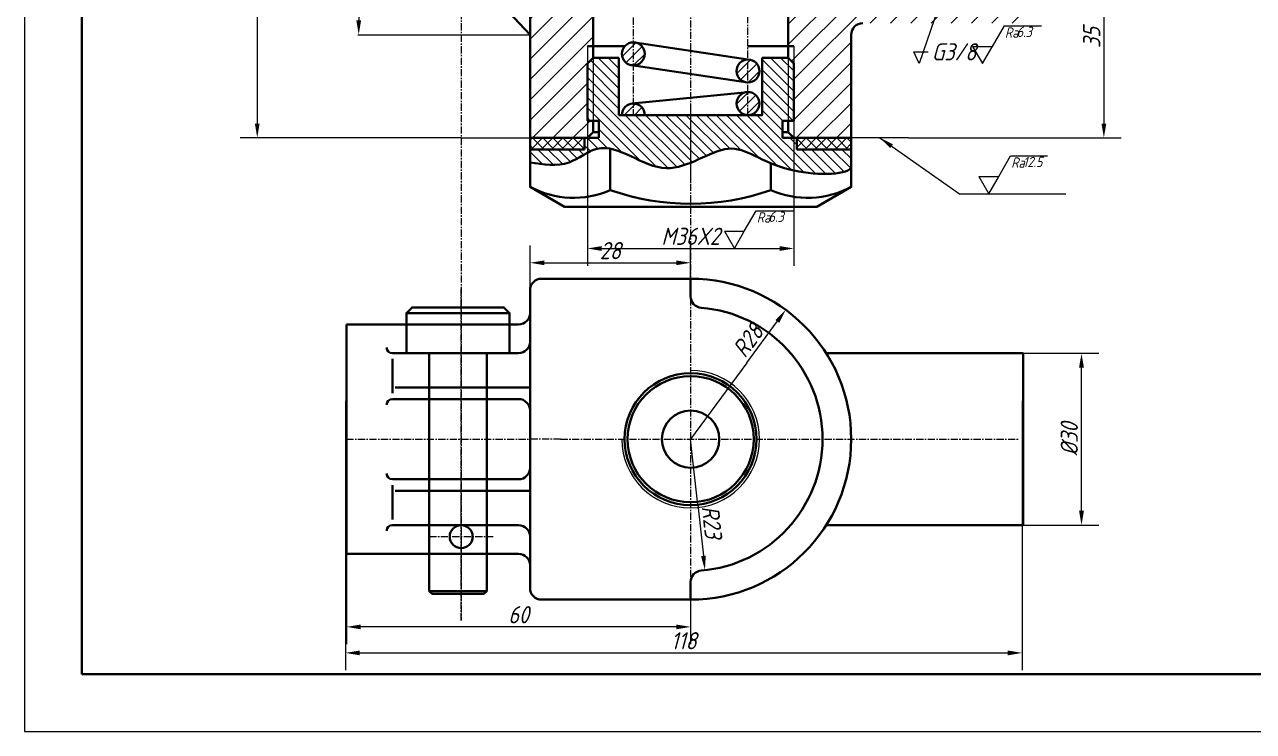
# Model space of a CAD drawing. Header units: inches. Extents: x 67 to 110576, y -3 to 1572927.
# Drawn here: x 54502.1 to 54716.3, y 786388.2 to 786511.5 of the extents above; entities that cross this region are included whole.
import ezdxf

# ---------------------------------------------------------------- set-up
doc = ezdxf.new("R2010")
doc.units = ezdxf.units.IN
doc.header["$MEASUREMENT"] = 0
doc.linetypes.add('CENTER', pattern=[2, 1.25, -0.25, 0.25, -0.25])
doc.layers.add('点画线', color=180, linetype='CENTER')
doc.layers.add('细实线', color=7, linetype='Continuous')
doc.layers.add('粗·实线', color=7, linetype='Continuous', lineweight=50)
doc.layers.add('粗实线', color=250, linetype='Continuous', lineweight=50)
doc.styles.add('文字', font='gbeitc.shx', dxfattribs={"height": 3, "bigfont": 'gbcbig.shx'})
doc.dimstyles.new('线性直径·', dxfattribs={"dimtxt": 2, "dimasz": 2.5, "dimexe": 3, "dimexo": 0, "dimtad": 1, "dimtoh": 1, "dimdec": 3, "dimdsep": 46, "dimtxsty": '文字', "dimcen": 2.5, "dimadec": 3, "dimazin": 0, "dimtfac": 1, "dimtdec": 3, "dimtmove": 0, "dimatfit": 3, "dimfxl": 1, "dimarcsym": 0})
doc.dimstyles.new('非圆直径', dxfattribs={"dimtxt": 3, "dimasz": 2.5, "dimexe": 3, "dimexo": 0, "dimtad": 1, "dimtoh": 1, "dimdec": 3, "dimdsep": 46, "dimtxsty": '文字', "dimcen": 2.5, "dimadec": 3, "dimazin": 0, "dimtfac": 1, "dimtdec": 3, "dimtmove": 0, "dimatfit": 3, "dimfxl": 1, "dimarcsym": 0})

# ---------------------------------------------------------------- blocks, each defined once
blk = doc.blocks.new('*D13')
at = {"layer": 'Defpoints', "color": 0, "transparency": 16777216}
for p in [(54578.22, 786611.77), (54542.66, 786491.77), (54578.22, 786491.77)]:
    blk.add_point(p, dxfattribs=at)
at = {"layer": '细实线', "color": 0, "lineweight": -2, "transparency": 16777216}
for p, q in [((54578.22, 786611.77), (54539.66, 786611.77)), ((54542.66, 786609.27), (54542.66, 786494.27)), ((54578.22, 786491.77), (54539.66, 786491.77))]:
    blk.add_line(p, q, dxfattribs=at)
at = {"layer": '细实线', "color": 0, "transparency": 16777216}
for points in [[(54542.25, 786609.27), (54543.08, 786609.27), (54542.66, 786611.77)], [(54542.25, 786494.27), (54543.08, 786494.27), (54542.66, 786491.77)]]:
    blk.add_solid(points, dxfattribs=at)
at = {"layer": '细实线', "color": 0, "transparency": 16777216, "insert": (54540.54, 786551.77), "char_height": 3, "attachment_point": 5, "rotation": 90, "style": '文字'}
blk.add_mtext('120', dxfattribs=at)
blk = doc.blocks.new('粗糙度精华版')
at = {"layer": '细实线'}
for p, q in [((2.89, 5), (6.35, 11)), ((6.35, 11), (17.11, 11)), ((-2.89, 5), (2.89, 5)), ((-2.89, 5), (0, 0)), ((0, 0), (2.41, 4.18)), ((2.41, 4.18), (2.89, 5))]:
    blk.add_line(p, q, dxfattribs=at)
at = {"layer": '细实线', "insert": (6.51, 10.55), "char_height": 3, "attachment_point": 1, "style": '文字'}
blk.add_mtext_dynamic_manual_height_columns('Ra ', width=3.5965, gutter_width=15, heights=[0], dxfattribs=at)
at = {"layer": '细实线', "style": '文字', "flags": 8}
blk.add_attdef('RA', (9.94, 7.74), '', height=3, dxfattribs=at)
blk = doc.blocks.new('*D19')
at = {"layer": 'Defpoints', "color": 0, "transparency": 16777216}
for p in [(54656.22, 786526.77), (54656.22, 786491.77), (54690.27, 786491.77)]:
    blk.add_point(p, dxfattribs=at)
at = {"layer": '细实线', "color": 0, "lineweight": -2, "transparency": 16777216}
for p, q in [((54656.22, 786526.77), (54693.27, 786526.77)), ((54690.27, 786524.27), (54690.27, 786494.27)), ((54656.22, 786491.77), (54693.27, 786491.77))]:
    blk.add_line(p, q, dxfattribs=at)
at = {"layer": '细实线', "color": 0, "transparency": 16777216}
for points in [[(54689.85, 786524.27), (54690.69, 786524.27), (54690.27, 786526.77)], [(54689.85, 786494.27), (54690.69, 786494.27), (54690.27, 786491.77)]]:
    blk.add_solid(points, dxfattribs=at)
at = {"layer": '细实线', "color": 0, "transparency": 16777216, "insert": (54688.15, 786509.27), "char_height": 3, "attachment_point": 5, "rotation": 90, "style": '文字'}
blk.add_mtext('35', dxfattribs=at)
blk = doc.blocks.new('*D21')
at = {"layer": 'Defpoints', "color": 0, "transparency": 16777216}
for p in [(54560.22, 786541.77), (54560.22, 786509.77), (54560.35, 786509.77)]:
    blk.add_point(p, dxfattribs=at)
at = {"layer": '细实线', "color": 0, "lineweight": -2, "transparency": 16777216}
for p, q in [((54560.22, 786541.77), (54563.35, 786541.77)), ((54560.35, 786539.27), (54560.35, 786512.27)), ((54560.22, 786509.77), (54563.35, 786509.77))]:
    blk.add_line(p, q, dxfattribs=at)
at = {"layer": '细实线', "color": 0, "transparency": 16777216}
for points in [[(54559.94, 786539.27), (54560.77, 786539.27), (54560.35, 786541.77)], [(54559.94, 786512.27), (54560.77, 786512.27), (54560.35, 786509.77)]]:
    blk.add_solid(points, dxfattribs=at)
at = {"layer": '细实线', "color": 0, "transparency": 16777216, "insert": (54558.23, 786525.77), "char_height": 3, "attachment_point": 5, "rotation": 90, "style": '文字'}
blk.add_mtext('32', dxfattribs=at)
blk = doc.blocks.new('*D22')
at = {"layer": 'Defpoints', "color": 0, "transparency": 16777216}
for p in [(54600.22, 786491.77), (54636.22, 786491.77), (54636.22, 786472.47)]:
    blk.add_point(p, dxfattribs=at)
at = {"layer": '细实线', "color": 0, "lineweight": -2, "transparency": 16777216}
for p, q in [((54600.22, 786491.77), (54600.22, 786469.47)), ((54636.22, 786491.77), (54636.22, 786469.47)), ((54602.72, 786472.47), (54633.72, 786472.47))]:
    blk.add_line(p, q, dxfattribs=at)
at = {"layer": '细实线', "color": 0, "transparency": 16777216}
for points in [[(54602.72, 786472.89), (54602.72, 786472.05), (54600.22, 786472.47)], [(54633.72, 786472.89), (54633.72, 786472.05), (54636.22, 786472.47)]]:
    blk.add_solid(points, dxfattribs=at)
at = {"layer": '细实线', "color": 0, "transparency": 16777216, "insert": (54618.22, 786474.6), "char_height": 3, "attachment_point": 5, "style": '文字'}
blk.add_mtext('M36X2', dxfattribs=at)
blk = doc.blocks.new('*D32')
at = {"layer": 'Defpoints', "color": 0, "transparency": 16777216}
for p in [(54618.22, 786469.98), (54590.22, 786463.2), (54618.22, 786464.12)]:
    blk.add_point(p, dxfattribs=at)
at = {"layer": '细实线', "color": 0, "lineweight": -2, "transparency": 16777216}
for p, q in [((54590.22, 786463.2), (54590.22, 786472.98)), ((54618.22, 786464.12), (54618.22, 786472.98)), ((54592.72, 786469.98), (54615.72, 786469.98))]:
    blk.add_line(p, q, dxfattribs=at)
at = {"layer": '细实线', "color": 0, "transparency": 16777216}
for points in [[(54592.72, 786470.39), (54592.72, 786469.56), (54590.22, 786469.98)], [(54615.72, 786470.39), (54615.72, 786469.56), (54618.22, 786469.98)]]:
    blk.add_solid(points, dxfattribs=at)
at = {"layer": '细实线', "color": 0, "transparency": 16777216, "insert": (54604.22, 786472.1), "char_height": 3, "attachment_point": 5, "style": '文字'}
blk.add_mtext('28', dxfattribs=at)
blk = doc.blocks.new('*D33')
at = {"layer": 'Defpoints', "color": 0, "transparency": 16777216}
for p in [(54558.22, 786419.2), (54618.22, 786411.2), (54558.22, 786406.45)]:
    blk.add_point(p, dxfattribs=at)
at = {"layer": '细实线', "color": 0, "lineweight": -2, "transparency": 16777216}
for p, q in [((54558.22, 786419.2), (54558.22, 786403.45)), ((54618.22, 786411.2), (54618.22, 786403.45)), ((54615.72, 786406.45), (54560.72, 786406.45))]:
    blk.add_line(p, q, dxfattribs=at)
at = {"layer": '细实线', "color": 0, "transparency": 16777216}
for points in [[(54560.72, 786406.86), (54560.72, 786406.03), (54558.22, 786406.45)], [(54615.72, 786406.86), (54615.72, 786406.03), (54618.22, 786406.45)]]:
    blk.add_solid(points, dxfattribs=at)
at = {"layer": '细实线', "color": 0, "transparency": 16777216, "insert": (54588.22, 786408.57), "char_height": 3, "attachment_point": 5, "style": '文字'}
blk.add_mtext('60', dxfattribs=at)
blk = doc.blocks.new('*D34')
at = {"layer": 'Defpoints', "color": 0, "transparency": 16777216}
for p in [(54558.02, 786445.88), (54676.02, 786445.88), (54676.02, 786401.91)]:
    blk.add_point(p, dxfattribs=at)
at = {"layer": '细实线', "color": 0, "lineweight": -2, "transparency": 16777216}
for p, q in [((54558.02, 786445.88), (54558.02, 786398.91)), ((54676.02, 786445.88), (54676.02, 786398.91)), ((54560.52, 786401.91), (54673.52, 786401.91))]:
    blk.add_line(p, q, dxfattribs=at)
at = {"layer": '细实线', "color": 0, "transparency": 16777216}
for points in [[(54560.52, 786402.32), (54560.52, 786401.49), (54558.02, 786401.91)], [(54673.52, 786402.32), (54673.52, 786401.49), (54676.02, 786401.91)]]:
    blk.add_solid(points, dxfattribs=at)
at = {"layer": '细实线', "color": 0, "transparency": 16777216, "insert": (54617.02, 786404.03), "char_height": 3, "attachment_point": 5, "style": '文字'}
blk.add_mtext('118', dxfattribs=at)
blk = doc.blocks.new('*D35')
at = {"layer": 'Defpoints', "color": 0, "transparency": 16777216}
for p in [(54676.22, 786454.2), (54686.37, 786454.2), (54676.22, 786424.2)]:
    blk.add_point(p, dxfattribs=at)
at = {"layer": '细实线', "color": 0, "lineweight": -2, "transparency": 16777216}
for p, q in [((54676.22, 786454.2), (54689.37, 786454.2)), ((54686.37, 786426.7), (54686.37, 786451.7)), ((54676.22, 786424.2), (54689.37, 786424.2))]:
    blk.add_line(p, q, dxfattribs=at)
at = {"layer": '细实线', "color": 0, "transparency": 16777216}
for points in [[(54685.95, 786451.7), (54686.79, 786451.7), (54686.37, 786454.2)], [(54685.95, 786426.7), (54686.79, 786426.7), (54686.37, 786424.2)]]:
    blk.add_solid(points, dxfattribs=at)
at = {"layer": '细实线', "color": 0, "transparency": 16777216, "insert": (54684.24, 786439.2), "char_height": 3, "attachment_point": 5, "rotation": 90, "style": '文字'}
blk.add_mtext('%%c30', dxfattribs=at)
blk = doc.blocks.new('*D36')
at = {"layer": 'Defpoints', "color": 0, "transparency": 16777216}
for p in [(54618.22, 786439.2), (54620.72, 786416.34)]:
    blk.add_point(p, dxfattribs=at)
at = {"layer": '细实线', "color": 0, "lineweight": -2, "transparency": 16777216}
blk.add_line((54619.47, 786427.77), (54620.45, 786418.82), dxfattribs=at)
at = {"layer": '细实线', "color": 0, "transparency": 16777216}
blk.add_solid([(54620.86, 786418.87), (54620.04, 786418.78), (54620.72, 786416.34)], dxfattribs=at)
at = {"layer": '细实线', "color": 0, "transparency": 16777216, "insert": (54621.94, 786424.77), "char_height": 3, "attachment_point": 5, "rotation": 276.2522, "style": '文字'}
blk.add_mtext('R23', dxfattribs=at)
blk = doc.blocks.new('*D37')
at = {"layer": 'Defpoints', "color": 0, "transparency": 16777216}
for p in [(54634.8, 786461.76), (54618.22, 786439.2)]:
    blk.add_point(p, dxfattribs=at)
at = {"layer": '细实线', "color": 0, "lineweight": -2, "transparency": 16777216}
blk.add_line((54628.03, 786452.55), (54633.32, 786459.75), dxfattribs=at)
at = {"layer": '细实线', "color": 0, "transparency": 16777216}
blk.add_solid([(54632.99, 786459.99), (54633.66, 786459.5), (54634.8, 786461.76)], dxfattribs=at)
at = {"layer": '细实线', "color": 0, "transparency": 16777216, "insert": (54628.22, 786456.4), "char_height": 3, "attachment_point": 5, "rotation": 53.681, "style": '文字'}
blk.add_mtext('R28', dxfattribs=at)

msp = doc.modelspace()

# ---------------------------------------------------------------- hatches: boundary and pattern name
at = {"layer": '细实线'}
h = msp.add_hatch(dxfattribs=at)
h.set_pattern_fill('ANSI31', color=256, scale=20)
h.set_pattern_definition([(45, (-16.5594, -9.8387), (-1.767766953, 1.767766953), [])])
h.paths.add_polyline_path([(54601.2182, 786546.7653), (54606.7182, 786552.2653), (54606.7182, 786554.2653), (54578.2182, 786554.2653), (54578.2182, 786553.2653), (54558.2182, 786553.2653), (54558.2182, 786541.7653), (54588.2182, 786541.7653, -0.41421356), (54590.2182, 786539.7653), (54590.2182, 786533.2655), (54590.2182, 786491.7653), (54600.2182, 786491.7653), (54600.2182, 786507.7653), (54601.2182, 786507.7653)])
h.paths.add_polyline_path([(54578.2182, 786554.2653), (54559.2182, 786554.2653), (54558.2182, 786553.2653), (54578.2182, 786553.2653)])
h.paths.add_polyline_path([(54578.2182, 786570.2653), (54558.2182, 786570.2653), (54559.2182, 786569.2653), (54578.2182, 786569.2653)])
h.paths.add_polyline_path([(54676.2182, 786518.2653), (54656.2182, 786518.2653), (54656.2182, 786519.3521), (54635.2182, 786519.3521), (54635.2182, 786519.2653), (54635.2182, 786507.7653), (54636.2182, 786507.7653), (54636.2182, 786491.7653), (54646.2182, 786491.7653), (54646.2182, 786509.7653, -0.41421356), (54648.2182, 786511.7653), (54676.2182, 786511.7653)])
h.paths.add_polyline_path([(54675.2182, 786519.3521), (54656.2182, 786519.3521), (54656.2182, 786518.2653), (54676.2182, 786518.2653)], flags=17)
h.paths.add_polyline_path([(54676.2182, 786535.2653), (54656.2182, 786535.2653), (54656.2182, 786534.2653), (54675.2182, 786534.2653)])
h.paths.add_polyline_path([(54600.2182, 786504.1045), (54601.2182, 786503.1045), (54601.2182, 786507.7653), (54600.2182, 786507.7653)])
h.paths.add_polyline_path([(54601.2182, 786494.7653), (54600.2182, 786494.7653), (54600.2182, 786491.7653), (54601.2182, 786492.7653)])
h.paths.add_polyline_path([(54635.2182, 786505.7653), (54636.2182, 786504.7653), (54636.2182, 786507.7653), (54635.2182, 786507.7653)])
h.paths.add_polyline_path([(54635.2182, 786502.692), (54636.2182, 786501.692), (54636.2182, 786503.4598), (54635.2182, 786504.4598)])
h = msp.add_hatch(dxfattribs=at)
h.set_pattern_fill('ANSI31', color=256, scale=10)
h.paths.add_polyline_path([(54610.2182, 786506.4331, 0.1842858), (54609.7099, 786507.7653), (54608.2182, 786507.7653), (54608.2182, 786504.4331, 0.41421356)])
h.paths.add_polyline_path([(54608.2182, 786507.7653), (54606.7264, 786507.7653, 0.1842858), (54606.2182, 786506.4331, 0.41421356), (54608.2182, 786504.4331)])
h.paths.add_polyline_path([(54608.2182, 786508.4331, 0.21362127), (54606.7264, 786507.7653), (54608.2182, 786507.7653)])
h.paths.add_polyline_path([(54608.2182, 786508.4331), (54608.2182, 786507.7653), (54609.7099, 786507.7653, 0.21362127)])
h.paths.add_polyline_path([(54628.2182, 786505.4331, 0.41421356), (54626.2182, 786503.4331, 0.33005071), (54627.6355, 786501.5198), (54628.2182, 786501.4331)])
h.paths.add_polyline_path([(54628.2182, 786505.4331), (54628.2182, 786501.4331, 0.41421356), (54630.2182, 786503.4331, 0.41421356)])
h.paths.add_polyline_path([(54630.2182, 786497.7653, 0.41421356), (54628.2182, 786499.7653), (54628.2182, 786495.7653, 0.41421356)])
h.paths.add_polyline_path([(54628.2182, 786499.7653), (54627.824, 786499.726, 0.35723905), (54626.2182, 786497.7653, 0.41421356), (54628.2182, 786495.7653)])
h.paths.add_polyline_path([(54608.2182, 786497.7653), (54608.2182, 786495.7653), (54610.2182, 786495.7653, 0.41421356)])
h.paths.add_polyline_path([(54608.2182, 786497.7653, 0.41421356), (54606.2182, 786495.7653), (54608.2182, 786495.7653)])
h = msp.add_hatch(dxfattribs=at)
h.set_pattern_fill('ANSI37', color=256, scale=10)
h.set_pattern_definition([(45, (-16.5594, -9.8387), (-0.8838834765, 0.8838834765), []), (135, (-16.5594, -9.8387), (-0.8838834765, -0.8838834765), [])])
h.paths.add_polyline_path([(54599.7182, 786491.7653), (54590.2182, 786491.7653), (54590.2182, 786489.7653), (54599.7182, 786489.7653)])
h.paths.add_polyline_path([(54646.2182, 786491.692), (54646.1449, 786491.7653), (54636.7182, 786491.7653), (54636.7182, 786489.7653), (54646.2182, 786489.7653)])

# ---------------------------------------------------------------- linework, layer by layer
msp.add_lwpolyline([(54502.0936, 786388.2056), (54922.0936, 786388.2056), (54922.0936, 786685.2056), (54502.0936, 786685.2056)], close=True)
at = {"layer": '点画线'}
for p, q in [((54578.2182, 786593.7653), (54578.2182, 786413.0092)), ((54618.2182, 786538.2766), (54618.2182, 786507.7653)), ((54618.2182, 786507.7653), (54618.2182, 786490.3083)), ((54618.2182, 786496.7068), (54618.2182, 786483.9098)), ((54602.2182, 786491.7653), (54590.2182, 786491.7653)), ((54618.2182, 786491.7653), (54618.2182, 786450.3967)), ((54578.2182, 786424.2013), (54578.2182, 786465.6662)), ((54618.2182, 786450.3967), (54618.2182, 786408.8778)), ((54558.2182, 786439.2013), (54590.2182, 786439.2013)), ((54595.5615, 786439.2013), (54590.2182, 786439.2013)), ((54595.5615, 786439.2013), (54675.3274, 786439.2013)), ((54578.2182, 786407.5739), (54578.2182, 786428.5331)), ((54572.6631, 786422.7013), (54572.6631, 786420.7013)), ((54572.6631, 786422.7013), (54572.6631, 786422.2013)), ((54572.6631, 786412.7013), (54572.6631, 786422.2013)), ((54572.6631, 786422.2013), (54583.7733, 786422.2013)), ((54578.2182, 786422.2013), (54578.2182, 786407.5739)), ((54582.6631, 786422.7013), (54582.6631, 786420.7013)), ((54572.6631, 786420.7013), (54572.6631, 786420.7013)), ((54582.6631, 786420.7013), (54582.6631, 786420.7013))]:
    msp.add_line(p, q, dxfattribs=at)
msp.add_lwpolyline([(54608.2182, 786526.7653), (54608.2182, 786495.7653), (54628.2182, 786495.7653), (54628.2182, 786524.2707)], dxfattribs=at)
at = {"layer": '粗·实线'}
for p, q in [((54601.2182, 786505.7653), (54601.2182, 786546.7653)), ((54560.2182, 786541.7653), (54590.2182, 786509.7653)), ((54590.2182, 786539.7653), (54590.2182, 786491.7653)), ((54635.2182, 786505.7653), (54635.2182, 786519.3521)), ((54646.2182, 786491.7653), (54646.2182, 786509.7653)), ((54646.2182, 786509.7653), (54646.2182, 786491.7653)), ((54606.7264, 786507.7653), (54600.2182, 786507.7653)), ((54628.2182, 786505.4331), (54608.517, 786508.4106)), ((54632.7738, 786507.7653), (54628.2182, 786507.7653)), ((54636.2182, 786507.7653), (54632.7738, 786507.7653)), ((54605.7182, 786495.7653), (54605.7182, 786505.7653)), ((54628.2182, 786501.4331), (54607.9236, 786504.4549)), ((54628.2182, 786499.7653), (54608.0201, 786497.7554)), ((54600.2182, 786494.7653), (54600.2182, 786494.7653)), ((54600.2182, 786494.7653), (54602.2182, 786494.7653)), ((54601.2182, 786492.7653), (54601.2182, 786494.7653)), ((54602.2182, 786494.7653), (54602.2182, 786492.5153)), ((54618.2182, 786495.7653), (54605.7182, 786495.7653)), ((54608.2182, 786495.7653), (54606.2182, 786495.7653)), ((54628.2182, 786495.7653), (54608.2182, 786495.7653)), ((54608.2182, 786495.7653), (54608.2182, 786495.7653)), ((54636.2182, 786494.7653), (54634.2182, 786494.7653)), ((54634.2182, 786494.7653), (54634.2182, 786491.7653)), ((54635.2182, 786492.7653), (54635.2182, 786494.7653)), ((54601.2182, 786492.7653), (54600.2182, 786491.7653)), ((54602.2182, 786492.7653), (54601.2182, 786492.7653)), ((54602.2182, 786493.2653), (54602.2182, 786493.2653)), ((54602.2182, 786493.2653), (54602.2182, 786491.7653)), ((54635.2182, 786492.7653), (54634.2182, 786492.7653)), ((54635.2182, 786492.7653), (54636.2182, 786491.7653)), ((54602.2182, 786491.7653), (54590.2182, 786491.7653)), ((54602.2182, 786491.7653), (54590.2182, 786491.7653)), ((54590.2182, 786489.7653), (54590.2182, 786491.7653)), ((54590.2182, 786491.7653), (54602.2182, 786491.7653)), ((54602.2182, 786491.7653), (54597.2182, 786491.7653)), ((54599.7182, 786491.7653), (54599.7182, 786489.7653)), ((54635.2182, 786491.7653), (54635.2182, 786491.7653)), ((54636.7182, 786491.7653), (54636.7182, 786489.7653)), ((54646.2182, 786489.7653), (54646.2182, 786491.7653)), ((54599.7182, 786489.7653), (54590.2182, 786489.7653)), ((54636.7182, 786489.7653), (54646.2182, 786489.7653)), ((54592.2182, 786467.2013), (54618.2182, 786467.2013)), ((54618.2182, 786467.2013), (54618.2182, 786464.1212)), ((54590.2182, 786461.2013), (54590.2182, 786465.2013)), ((54590.2182, 786463.2013), (54590.2182, 786459.2013)), ((54568.6631, 786461.2013), (54586.6631, 786461.2013)), ((54558.2182, 786439.2013), (54558.2182, 786459.2013)), ((54558.2182, 786459.2013), (54588.2182, 786459.2013)), ((54590.2182, 786459.2013), (54590.2182, 786456.2013)), ((54590.2182, 786456.2013), (54590.2182, 786446.2013)), ((54566.2182, 786454.2013), (54588.2182, 786454.2013)), ((54641.8613, 786454.2013), (54676.2182, 786454.2013)), ((54676.2182, 786454.2013), (54676.2182, 786424.2013)), ((54566.2182, 786450.2013), (54566.2182, 786453.2013)), ((54566.2182, 786453.2013), (54566.2182, 786447.2013)), ((54566.2182, 786450.2013), (54566.2182, 786450.2013)), ((54566.2182, 786448.2013), (54566.2182, 786448.2013)), ((54590.2182, 786448.2013), (54566.7182, 786448.2013)), ((54590.2182, 786439.2013), (54590.2182, 786448.2013)), ((54588.2182, 786446.2013), (54566.2182, 786446.2013)), ((54590.2182, 786446.2013), (54590.2182, 786444.2013)), ((54590.2182, 786439.2013), (54590.2182, 786444.2013)), ((54558.2182, 786439.2013), (54558.2182, 786419.2013)), ((54590.2182, 786434.2013), (54590.2182, 786439.2013)), ((54588.2182, 786432.2013), (54566.2182, 786432.2013)), ((54590.2182, 786422.2013), (54590.2182, 786434.2013)), ((54566.2182, 786425.2013), (54566.2182, 786431.2013)), ((54566.2182, 786430.2013), (54566.2182, 786430.2013)), ((54590.2182, 786430.2013), (54566.7182, 786430.2013)), ((54566.2182, 786424.2013), (54588.2182, 786424.2013)), ((54582.6631, 786424.2013), (54572.6631, 786424.2013)), ((54582.6631, 786420.2013), (54582.6631, 786424.2013)), ((54676.2182, 786424.2013), (54641.8613, 786424.2013)), ((54572.6631, 786412.7013), (54572.6631, 786422.7013)), ((54572.6631, 786422.7013), (54572.6631, 786422.7013)), ((54572.6631, 786422.2013), (54572.6631, 786417.2013)), ((54572.6631, 786422.2013), (54572.6631, 786417.2013)), ((54572.6631, 786422.2013), (54572.6631, 786420.2013)), ((54582.6631, 786412.7013), (54582.6631, 786422.7013)), ((54582.6631, 786422.7013), (54582.6631, 786422.7013)), ((54590.2182, 786422.2013), (54590.2182, 786419.2013)), ((54558.2182, 786419.2013), (54588.2182, 786419.2013)), ((54590.2182, 786419.2013), (54590.2182, 786417.2013)), ((54590.2182, 786413.2013), (54590.2182, 786417.2013)), ((54618.2182, 786414.2814), (54618.2182, 786411.2013)), ((54618.2182, 786414.2814), (54618.2182, 786411.2013)), ((54572.6631, 786412.7013), (54577.6631, 786412.7013)), ((54582.6631, 786412.7013), (54577.6631, 786412.7013)), ((54618.2182, 786411.2013), (54592.2182, 786411.2013))]:
    msp.add_line(p, q, dxfattribs=at)
for points in [[(54605.7182, 786505.7653), (54601.2182, 786505.7653), (54600.2182, 786504.7653), (54600.2182, 786494.7653)], [(54618.2182, 786495.7653), (54630.7182, 786495.7653), (54630.7182, 786505.7653)], [(54630.7182, 786505.7653), (54635.2182, 786505.7653), (54636.2182, 786504.7653), (54636.2182, 786494.7653)], [(54590.2182, 786491.7653), (54590.2182, 786483.2294), (54596.2182, 786479.7653), (54618.2182, 786479.7653)], [(54602.2182, 786491.7653), (54600.2182, 786491.7653)], [(54600.2182, 786491.7653), (54602.2182, 786491.7653)], [(54646.2182, 786491.7653), (54646.2182, 786483.2294), (54640.2182, 786479.7653), (54618.2182, 786479.7653)], [(54634.2182, 786491.7653), (54646.2182, 786491.7653), (54646.2182, 786483.2294)], [(54636.2182, 786491.7653), (54634.2182, 786491.7653)], [(54577.6631, 786454.2013), (54568.6631, 786454.2013), (54568.6631, 786461.2013), (54569.6631, 786462.2013), (54577.6631, 786462.2013)], [(54577.6631, 786454.2013), (54586.6631, 786454.2013), (54586.6631, 786461.2013), (54585.6631, 786462.2013), (54577.6631, 786462.2013)], [(54577.6631, 786412.2013), (54573.1631, 786412.2013), (54572.6631, 786412.7013), (54572.6631, 786454.2013), (54577.6631, 786454.2013)], [(54577.6631, 786412.2013), (54582.1631, 786412.2013), (54582.6631, 786412.7013), (54582.6631, 786454.2013), (54577.6631, 786454.2013)]]:
    msp.add_lwpolyline(points, dxfattribs=at)
for centre, radius in [((54608.2182, 786506.4331), 2), ((54628.2182, 786503.4331), 2), ((54628.2182, 786497.7653), 2), ((54618.2182, 786439.2013), 11.5), ((54618.2182, 786439.2013), 11), ((54618.2182, 786439.2013), 5), ((54578.2182, 786422.2013), 2)]:
    msp.add_circle(centre, radius, dxfattribs=at)
for centre, radius, start, end in [((54648.2182, 786509.7653), 2, 90, 180), ((54608.2182, 786495.7653), 2, 0, 180), ((54597.7931, 786497.2694), 15.9531, 241.65194, 293.749831), ((54618.2182, 786522.2653), 42, 250.528779, 289.471221), ((54638.6432, 786497.2694), 15.9531, 246.250169, 298.34806), ((54592.2182, 786465.2013), 2, 90, 180), ((54618.2182, 786439.2013), 28, 270, 90), ((54620.2182, 786464.1212), 2, 180, 265.411434), ((54618.2182, 786439.2013), 23, 274.588566, 85.411434), ((54588.2182, 786461.2013), 2, 270, 0), ((54588.2182, 786456.2013), 2, 270, 0), ((54566.2182, 786455.2013), 1, 180, 270), ((54566.2182, 786445.2013), 1, 90, 180), ((54588.2182, 786444.2013), 2, 0, 90), ((54566.2182, 786433.2013), 1, 180, 270), ((54588.2182, 786434.2013), 2, 270, 0), ((54566.2182, 786423.2013), 1, 90, 180), ((54588.2182, 786422.2013), 2, 0, 90), ((54588.2182, 786417.2013), 2, 0, 90), ((54620.2182, 786414.2814), 2, 94.588566, 180), ((54592.2182, 786413.2013), 2, 180, 270)]:
    msp.add_arc(centre, radius, start, end, dxfattribs=at)
msp.add_open_spline([(54590.2182, 786487.4973), (54592.5572, 786487.1103), (54596.7698, 786486.4133), (54603.8875, 786492.6214), (54613.5178, 786482.8092), (54625.4484, 786492.8268), (54632.4786, 786485.3218), (54645.276, 786485.1379), (54646.2182, 786486.5652)], degree=3, knots=[0, 0, 0, 0, 6.8030782, 12.25264253, 24.7845476, 36.111992, 47.39830751, 56.55261833, 56.55261833, 56.55261833, 56.55261833], dxfattribs=at)
at = {"layer": '粗实线'}
for p, q in [((54604.2182, 786489.8904), (54604.2182, 786482.6673)), ((54632.2182, 786487.3325), (54632.2182, 786482.6673))]:
    msp.add_line(p, q, dxfattribs=at)
msp.add_lwpolyline([(54512.0936, 786398.2056), (54912.0936, 786398.2056), (54912.0936, 786675.2056), (54512.0936, 786675.2056)], close=True, dxfattribs=at)
at = {"layer": '细实线'}
for p, q in [((54563.3546, 786509.7653), (54590.2182, 786509.7653)), ((54600.2182, 786507.7653), (54600.2182, 786491.7653)), ((54636.2182, 786507.7653), (54636.2182, 786491.7653)), ((54601.2182, 786505.7653), (54601.2182, 786494.2656)), ((54635.2182, 786505.7653), (54635.2182, 786494.7653)), ((54578.2182, 786491.7653), (54590.2182, 786491.7653)), ((54635.2182, 786491.7653), (54635.2182, 786491.7653)), ((54656.2182, 786491.7653), (54646.2182, 786491.7653)), ((54628.0278, 786452.5462), (54618.2182, 786439.2013)), ((54619.4706, 786427.7697), (54618.2182, 786439.2013))]:
    msp.add_line(p, q, dxfattribs=at)
at = {"layer": '细实线', "linetype": 'Continuous'}
for p, q in [((54605.7182, 786500.3722), (54600.7717, 786505.3188)), ((54605.7182, 786502.14), (54602.0929, 786505.7653)), ((54605.7182, 786503.9078), (54603.8607, 786505.7653)), ((54605.7182, 786505.6755), (54605.6284, 786505.7653)), ((54636.2182, 786499.9243), (54630.7182, 786505.4243)), ((54636.2182, 786501.692), (54632.1449, 786505.7653)), ((54636.2182, 786503.4598), (54633.9127, 786505.7653)), ((54605.7182, 786498.6045), (54600.2182, 786504.1045)), ((54636.2182, 786498.1565), (54630.7182, 786503.6565)), ((54605.7182, 786496.8367), (54600.2182, 786502.3367)), ((54636.2182, 786496.3887), (54630.7182, 786501.8887)), ((54614.3024, 786486.4847), (54600.2182, 786500.5689)), ((54612.2839, 786486.7354), (54600.2182, 786498.8012)), ((54636.0739, 786494.7653), (54630.7182, 786500.121)), ((54609.4679, 786487.7836), (54600.2182, 786497.0334)), ((54634.3061, 786494.7653), (54630.7182, 786498.3532)), ((54634.2182, 786493.0854), (54630.7182, 786496.5854)), ((54600.7185, 786494.7653), (54600.2182, 786495.2656)), ((54615.8741, 786486.6808), (54606.7896, 786495.7653)), ((54617.2496, 786487.073), (54608.5574, 786495.7653)), ((54618.2182, 786487.8722), (54610.3251, 786495.7653)), ((54618.2182, 786489.64), (54612.0929, 786495.7653)), ((54618.2182, 786491.4078), (54613.8607, 786495.7653)), ((54618.2182, 786493.1755), (54615.6284, 786495.7653)), ((54618.2182, 786494.9433), (54617.3962, 786495.7653)), ((54623.5222, 786489.6392), (54618.2182, 786494.9433)), ((54625.0334, 786489.8958), (54619.164, 786495.7653)), ((54627.0993, 786489.5977), (54620.9317, 786495.7653)), ((54630.2116, 786488.2532), (54622.6995, 786495.7653)), ((54633.3441, 786486.8884), (54624.4673, 786495.7653)), ((54635.8581, 786486.1423), (54626.235, 786495.7653)), ((54638.0197, 786485.7484), (54628.0028, 786495.7653)), ((54639.9932, 786485.5427), (54629.7706, 786495.7653)), ((54606.2163, 786489.2675), (54602.2182, 786493.2656)), ((54622.2075, 786489.1862), (54618.2182, 786493.1755)), ((54600.738, 786489.4425), (54599.7182, 786490.4623)), ((54602.0403, 786489.908), (54600.183, 786491.7653)), ((54603.7502, 786489.9658), (54601.9508, 786491.7653)), ((54620.9691, 786488.6569), (54618.2182, 786491.4078)), ((54636.7182, 786490.5854), (54635.5383, 786491.7653)), ((54646.2182, 786491.692), (54646.1449, 786491.7653)), ((54592.4039, 786487.17), (54590.2182, 786489.3557)), ((54594.2911, 786487.0506), (54591.5764, 786489.7653)), ((54595.9132, 786487.1962), (54593.3442, 786489.7653)), ((54597.2798, 786487.5974), (54595.1119, 786489.7653)), ((54598.4658, 786488.1792), (54596.8797, 786489.7653)), ((54599.5881, 786488.8246), (54598.6475, 786489.7653)), ((54619.7541, 786488.1041), (54618.2182, 786489.64)), ((54618.5263, 786487.5641), (54618.2182, 786487.8722)), ((54641.8214, 786485.4822), (54637.5383, 786489.7653)), ((54643.5029, 786485.5685), (54639.3061, 786489.7653)), ((54644.9954, 786485.8437), (54641.0739, 786489.7653)), ((54646.142, 786486.4649), (54642.8416, 786489.7653)), ((54646.2182, 786488.1565), (54644.6094, 786489.7653)), ((54590.3268, 786487.4793), (54590.2182, 786487.588))]:
    msp.add_line(p, q, dxfattribs=at)
at = {"layer": '细实线'}
msp.add_circle((54618.2182, 786439.2013), 11, dxfattribs=at)
msp.add_arc((54618.2182, 786439.2013), 12, 180, 90, dxfattribs=at)

# ---------------------------------------------------------------- block references
ref = msp.add_blockref('粗糙度精华版', (54669.1079, 786504.727), dxfattribs=dict(at, xscale=0.6, yscale=0.6, zscale=0.6))
ref.add_attrib('RA', '6.3', (54675.0741, 786509.3706), dxfattribs={"height": 1.8, "style": '文字'})
ref = msp.add_blockref('粗糙度精华版', (54670.2012, 786482.0273), dxfattribs=dict(at, xscale=0.6, yscale=0.6, zscale=0.6))
ref.add_attrib('RA', '12.5', (54676.1675, 786486.6709), dxfattribs={"height": 1.8, "style": '文字'})
ref = msp.add_blockref('粗糙度精华版', (54625.845, 786472.4715), dxfattribs=dict(at, xscale=0.6, yscale=0.6, zscale=0.6))
ref.add_attrib('RA', '6.3', (54631.8113, 786477.1151), dxfattribs={"height": 1.8, "style": '文字'})

# ---------------------------------------------------------------- texts
at = {"layer": '细实线', "insert": (54660.2721, 786508.2886), "char_height": 3, "attachment_point": 1, "style": '文字'}
msp.add_mtext('G3/8', dxfattribs=at)

# ---------------------------------------------------------------- dimensions: what is measured, and where the dimension line sits
at = {"layer": '细实线'}
for base, p1, p2, picture, middle in [((54542.6641, 786491.7653), (54578.2182, 786611.7653), (54578.2182, 786491.7653), '*D13', (54540.5391, 786551.7653)), ((54560.3546, 786509.7653), (54560.2182, 786541.7653), (54560.2182, 786509.7653), '*D21', (54558.2296, 786525.7653)), ((54690.2704, 786491.7653), (54656.2182, 786526.7653), (54656.2182, 786491.7653), '*D19', (54688.1454, 786509.2653))]:
    dim = msp.add_linear_dim(base=base, p1=p1, p2=p2, angle=90, dimstyle='线性直径·', dxfattribs=at)
    dim.commit()
    dim.dimension.update_dxf_attribs({"geometry": picture, "text_midpoint": middle})
dim = msp.add_linear_dim(base=(54636.2182, 786472.4715), p1=(54600.2182, 786491.7653), p2=(54636.2182, 786491.7653), text='M36X2', dimstyle='线性直径·', dxfattribs=at)
dim.commit()
dim.dimension.update_dxf_attribs({"geometry": '*D22', "text_midpoint": (54618.2182, 786474.5965)})
for base, p1, p2, picture, middle in [((54618.2182, 786469.9762), (54590.2182, 786463.2013), (54618.2182, 786464.1212), '*D32', (54604.2182, 786472.1012)), ((54676.0245, 786401.906), (54558.0245, 786445.8788), (54676.0245, 786445.8788), '*D34', (54617.0245, 786404.031)), ((54558.2182, 786406.4453), (54618.2182, 786411.2013), (54558.2182, 786419.2013), '*D33', (54588.2182, 786408.5703))]:
    dim = msp.add_linear_dim(base=base, p1=p1, p2=p2, dimstyle='线性直径·', dxfattribs=at)
    dim.commit()
    dim.dimension.update_dxf_attribs({"geometry": picture, "text_midpoint": middle})
for mpoint, picture, middle in [((54634.802, 786461.7618), '*D37', (54629.9342, 786455.1397)), ((54620.723, 786416.3381), '*D36', (54619.8245, 786424.539))]:
    dim = msp.add_radius_dim(center=(54618.2182, 786439.2013), mpoint=mpoint, dimstyle='线性直径·', dxfattribs=at)
    dim.commit()
    dim.dimension.update_dxf_attribs({"geometry": picture, "text_midpoint": middle, "dimtype": 164})
dim = msp.add_linear_dim(base=(54686.3697, 786454.2013), p1=(54676.2182, 786424.2013), p2=(54676.2182, 786454.2013), angle=90, dimstyle='非圆直径', override={"dimpost": '%%c<>'}, dxfattribs=at)
dim.commit()
dim.dimension.update_dxf_attribs({"geometry": '*D35', "text_midpoint": (54684.2447, 786439.2013)})

# ---------------------------------------------------------------- leaders
at = {"layer": '细实线', "annotation_type": 0, "has_hookline": 1, "hookline_direction": 0, "text_width": 7}
msp.add_leader([(54663.0359, 786519.3521), (54658.089, 786504.727), (54657.1471, 786506.7886), (54659.6471, 786506.7886)], dimstyle='线性直径·', override={"dimgap": 0.625, "dimtad": 0}, dxfattribs=at)
at = {"layer": '细实线'}
msp.add_leader([(54651.2182, 786491.7653), (54665.0708, 786482.0273), (54683.6236, 786482.0273)], dimstyle='线性直径·', override={"dimgap": 0.625, "dimtad": 0}, dxfattribs=at)

doc.saveas('drawing.dxf')
